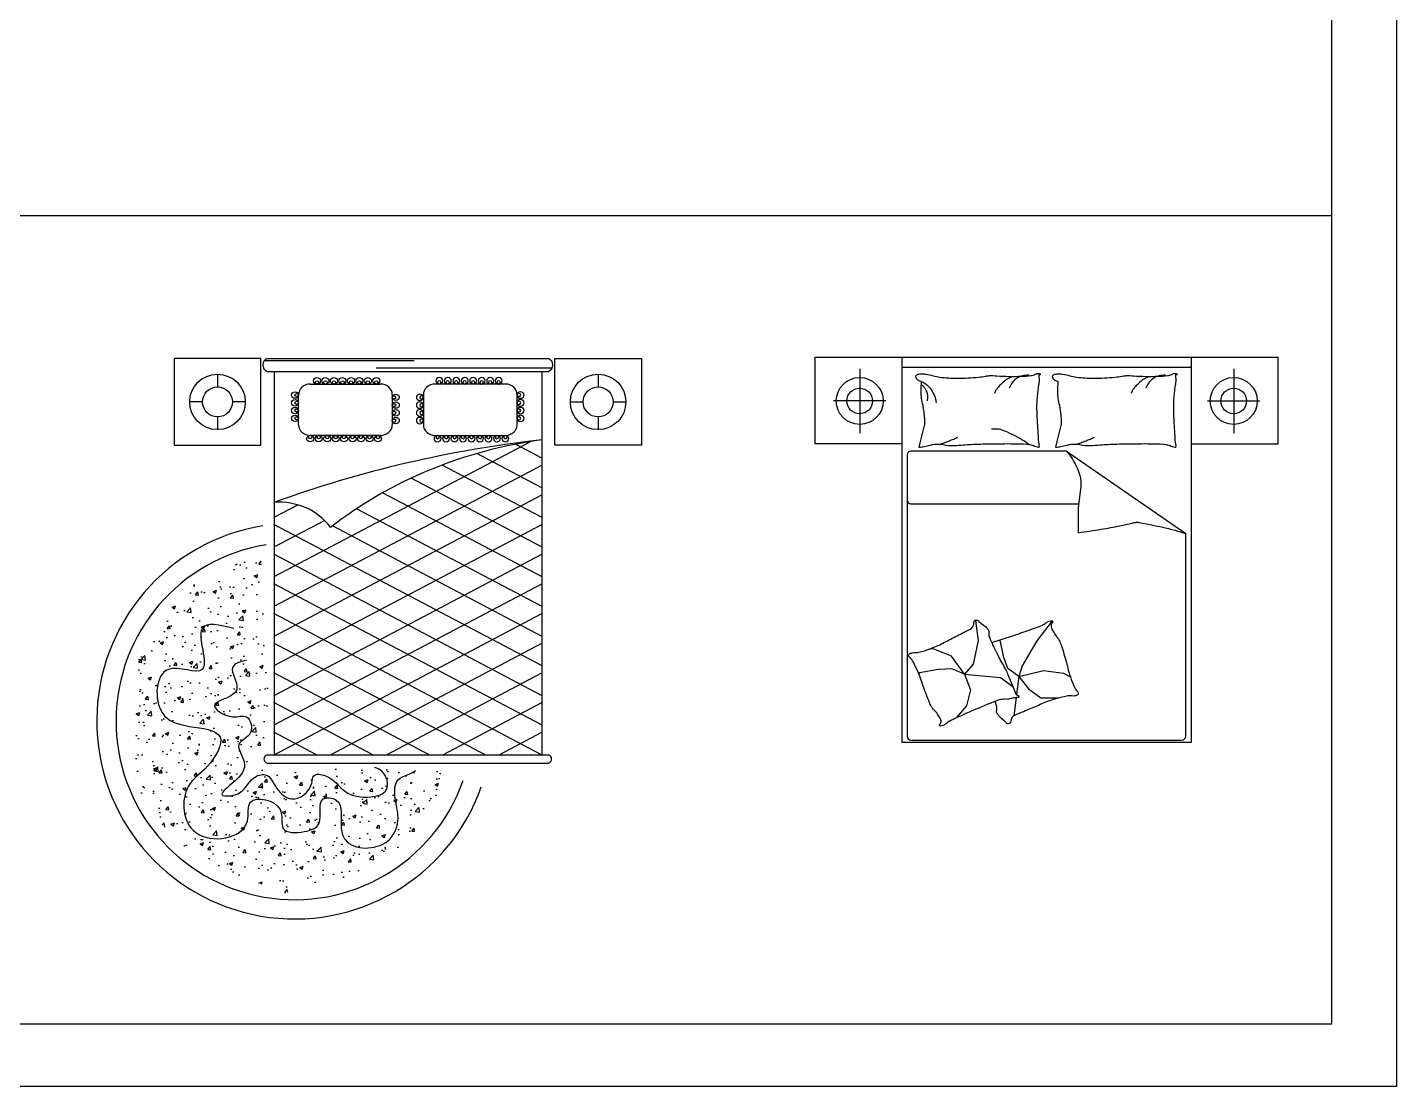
# Model space of a CAD drawing. Header units: inches. Extents: x 10.6 to 53.1, y 14.5 to 39.3.
# Drawn here: x 46.01 to 53.11, y 14.51 to 20 of the extents above; entities that cross this region are included whole.
import ezdxf

# ---------------------------------------------------------------- set-up
doc = ezdxf.new("R2010")
doc.units = ezdxf.units.IN
doc.header["$MEASUREMENT"] = 0
for name, color, linetype in [('02', 2, 'Continuous'), ('1', 1, 'Continuous'), ('4', 4, 'Continuous'), ('8', 8, 'Continuous'), ('kadrbm', 4, 'Continuous')]:
    doc.layers.add(name, color=color, linetype=linetype)

# ---------------------------------------------------------------- blocks, each defined once
blk = doc.blocks.new('kadrbm')
at = {"layer": 'kadrbm', "color": 4}
blk.add_lwpolyline([(0, 0), (0, 24.7972), (21, 24.7972), (21, 0), (0, 0)], close=True, dxfattribs=at)
blk.add_lwpolyline([(20.6631, 0.3257), (20.6631, 24.4603), (0.3369, 24.4603), (0.3369, 0.3257), (20.6631, 0.3257)], dxfattribs=at)

msp = doc.modelspace()

# ---------------------------------------------------------------- hatches: boundary and pattern name
at = {"layer": '8'}
h = msp.add_hatch(dxfattribs=at)
h.set_pattern_fill('AR-CONC', color=256, scale=0.001, style=0)
h.set_pattern_definition([(50, (34.96653, 6.82244), (0.1821847, -0.0159391), [0.01905, -0.20955]), (355, (34.96653, 6.82244), (-0.0352428, 0.1910566), [0.01524, -0.16764]), (100.451, (34.98171, 6.82111), (0.1469425, 0.1751167), [0.01619, -0.17809]), (46.1842, (34.96653, 6.87324), (0.271079, -0.0420423), [0.028575, -0.314325]), (96.6356, (34.98912, 6.86974), (0.2374042, 0.2474256), [0.024285, -0.267135]), (351.184, (34.96653, 6.87324), (0.2374046, 0.247425), [0.02286, -0.25146]), (21, (34.99193, 6.86054), (0.1516149, -0.1022655), [0.01905, -0.20955]), (326, (34.99193, 6.86054), (0.061802, 0.184188), [0.01524, -0.16764]), (71.4514, (35.00457, 6.85202), (0.2134165, 0.0819229), [0.01619, -0.17809]), (37.5, (34.96653, 6.82244), (0.0030886, 0.08455504), [0, -0.165608, 0, -0.17018, 0, -0.168275]), (7.5, (34.96653, 6.82244), (0.06681966, 0.10018057), [0, -0.097028, 0, -0.161798, 0, -0.064135]), (327.5, (34.90989, 6.82244), (0.1355906, -0.00572874), [0, -0.0635, 0, -0.19812, 0, -0.26289]), (317.5, (34.88449, 6.82244), (0.1481292, 0.0254265), [0, -0.08255, 0, -0.131572, 0, -0.18669])])
h.paths.add_polyline_path([(47.2197, 17.2737), (46.8634, 17.1206), (46.6893, 16.9137), (46.5568, 16.6902), (46.5526, 16.1234), (46.6562, 15.9165), (46.8841, 15.6931), (47.3357, 15.511), (47.7252, 15.5937), (47.9655, 15.7634), (48.1892, 16.0613), (48.1892, 16.1523), (47.1244, 16.1565), (47.1824, 16.231), (47.2694, 16.3344)])

# ---------------------------------------------------------------- linework, layer by layer
at = {"layer": '02'}
for p, q in [((47.238, 18.2739), (48.0149, 18.2739)), ((47.2525, 18.2845), (48.712, 18.2845)), ((50.0955, 18.2925), (52.4991, 18.2925)), ((50.0955, 17.8411), (50.0955, 18.2925)), ((52.4991, 17.8411), (52.4991, 18.2925)), ((46.9948, 18.2035), (46.9948, 18.1373)), ((47.2525, 18.2178), (48.712, 18.2178)), ((47.2884, 18.2178), (47.2884, 16.2289)), ((47.8187, 18.2363), (48.73, 18.2363)), ((48.6782, 18.2178), (48.6782, 16.2289)), ((48.9697, 18.2035), (48.9697, 18.1373)), ((50.327, 18.2308), (50.327, 17.8979)), ((50.5473, 18.2401), (52.0473, 18.2401)), ((52.2676, 18.2308), (52.2676, 17.8979)), ((47.4759, 18.1521), (47.8408, 18.1521)), ((48.4885, 18.1521), (48.1237, 18.1521)), ((46.917, 18.0595), (46.8508, 18.0595)), ((47.1388, 18.0595), (47.0726, 18.0595)), ((47.4151, 17.941), (47.4151, 18.0965)), ((47.9016, 18.0965), (47.9016, 17.941)), ((48.0629, 18.0965), (48.0629, 17.941)), ((48.5494, 17.941), (48.5494, 18.0965)), ((48.8256, 18.0595), (48.8918, 18.0595)), ((49.0475, 18.0595), (49.1137, 18.0595)), ((50.4633, 18.0643), (50.1907, 18.0643)), ((52.1313, 18.0643), (52.4039, 18.0643)), ((46.9948, 17.9816), (46.9948, 17.9154)), ((48.9697, 17.9816), (48.9697, 17.9154)), ((47.2884, 17.1527), (48.6163, 17.8531)), ((47.8408, 17.8854), (47.4759, 17.8854)), ((48.1237, 17.8854), (48.4885, 17.8854)), ((48.6782, 17.7674), (48.541, 17.8397)), ((50.5473, 17.8411), (50.0955, 17.8411)), ((52.0473, 17.8411), (52.4991, 17.8411)), ((48.6782, 17.6134), (48.3405, 17.7915)), ((50.5731, 17.784), (50.5731, 16.3247)), ((51.4008, 17.804), (50.5931, 17.804)), ((51.4008, 17.804), (52.0189, 17.3766)), ((47.2884, 16.9987), (48.6782, 17.7318)), ((48.6761, 17.4606), (48.1613, 17.7321)), ((48.6761, 17.3066), (47.9993, 17.6636)), ((47.2884, 16.8447), (48.6782, 17.5778)), ((48.6761, 17.1527), (47.8515, 17.5876)), ((47.2884, 17.4606), (47.4111, 17.5253)), ((48.6761, 16.9987), (47.7162, 17.505)), ((50.5931, 17.5314), (51.4626, 17.5314)), ((48.6761, 16.6908), (47.2862, 17.4239)), ((47.2884, 17.3066), (47.5502, 17.4447)), ((47.2884, 16.6908), (48.6782, 17.4239)), ((48.6761, 16.8447), (47.592, 17.4165)), ((52.0189, 16.3247), (52.0189, 17.3766)), ((48.6761, 16.5368), (47.2862, 17.2699)), ((47.2884, 16.5368), (48.6782, 17.2699)), ((48.6761, 16.3829), (47.2862, 17.1159)), ((47.2884, 16.3829), (48.6782, 17.1159)), ((48.6761, 16.2289), (47.2862, 16.962)), ((47.2884, 16.2289), (48.6782, 16.962)), ((50.9283, 16.9242), (50.9421, 16.8211)), ((51.3249, 16.9241), (51.2457, 16.8201)), ((48.3842, 16.2289), (47.2862, 16.808)), ((47.5803, 16.2289), (48.6782, 16.808)), ((50.7081, 16.7781), (50.6841, 16.7747)), ((50.8028, 16.7403), (50.7081, 16.7781)), ((50.9421, 16.8211), (50.9163, 16.699)), ((51.0757, 16.7332), (51.0559, 16.8221)), ((51.2457, 16.8201), (51.1706, 16.6898)), ((50.8716, 16.6475), (50.8028, 16.7403)), ((50.9163, 16.699), (50.8716, 16.6475)), ((51.0955, 16.6759), (51.0757, 16.7332)), ((48.0923, 16.2289), (47.2862, 16.6541)), ((47.8721, 16.2289), (48.6782, 16.6541)), ((50.6376, 16.6543), (50.6343, 16.6479)), ((50.7357, 16.6715), (50.6376, 16.6543)), ((50.8045, 16.675), (50.7357, 16.6715)), ((50.8716, 16.6475), (50.8045, 16.675)), ((50.8716, 16.6475), (50.9025, 16.565)), ((50.8716, 16.6475), (51.0573, 16.6286)), ((51.0573, 16.6286), (51.1072, 16.5925)), ((51.1528, 16.6344), (51.0955, 16.6759)), ((51.1528, 16.6344), (51.141, 16.5403)), ((51.1706, 16.6898), (51.1528, 16.6344)), ((51.1528, 16.6344), (51.2813, 16.6661)), ((51.1528, 16.6344), (51.2022, 16.5712)), ((51.2813, 16.6661), (51.3841, 16.6522)), ((51.3841, 16.6522), (51.4201, 16.6322)), ((50.9025, 16.565), (50.8819, 16.4824)), ((51.1072, 16.5925), (51.1193, 16.5839)), ((51.2022, 16.5712), (51.2674, 16.5238)), ((47.8004, 16.2289), (47.2862, 16.5001)), ((48.164, 16.2289), (48.6782, 16.5001)), ((51.1392, 16.5256), (51.1273, 16.431)), ((51.2674, 16.5238), (51.3603, 16.5238)), ((50.8819, 16.4824), (50.8283, 16.4199)), ((47.5085, 16.2289), (47.2862, 16.3461)), ((48.4559, 16.2289), (48.6782, 16.3461)), ((50.5931, 16.3047), (51.9989, 16.3047)), ((47.2525, 16.2289), (48.712, 16.2289)), ((47.2525, 16.1845), (48.712, 16.1845))]:
    msp.add_line(p, q, dxfattribs=at)
for points in [[(46.7698, 17.8345), (47.2198, 17.8345), (47.2198, 18.2845), (46.7698, 18.2845)], [(49.1947, 17.8345), (48.7447, 17.8345), (48.7447, 18.2845), (49.1947, 18.2845)]]:
    msp.add_lwpolyline(points, close=True, dxfattribs=at)
msp.add_lwpolyline([(52.0473, 18.2925), (52.0473, 16.2925), (50.5473, 16.2925), (50.5473, 18.2925)], dxfattribs=at)
for points in [[(50.6483, 18.1657, -0.263368), (50.6203, 18.1845, -0.494818), (50.6295, 18.2032, -0.049225), (50.6472, 18.205, -0.036831), (50.6708, 18.2032, -0.031893), (50.7088, 18.1951, 0.035782), (50.7427, 18.1881, 0.032941), (50.8324, 18.1822, 0.026564), (50.9436, 18.1881, 0.017905), (50.9811, 18.1935, -0.033397), (51.0013, 18.1957, -0.03204), (51.0384, 18.195, 0.018442), (51.1027, 18.192, 0.010837), (51.1675, 18.1927, 0.014624), (51.2154, 18.1957, 0.111249), (51.2379, 18.203, -0.153708), (51.2548, 18.207, -0.076444), (51.2623, 18.2053, -0.215512), (51.2642, 18.2032, -0.585858), (51.2616, 18.2002, 0.363489), (51.2567, 18.1976, 0.191716), (51.2567, 18.1861, -0.129675), (51.2586, 18.1695, -0.01735), (51.2556, 18.1526, 0.019326), (51.253, 18.1375, 0.018818), (51.2463, 18.0692, 0.021828), (51.2454, 18.0099, 0.006204), (51.2468, 17.9761, 0.001963), (51.253, 17.8692, 0.028341), (51.2572, 17.8331, -0.117014), (51.2567, 17.8242, -0.36606), (51.2553, 17.8232, -0.03973), (51.2417, 17.826, -0.048309), (51.228, 17.8315, 0.062981), (51.2173, 17.8354, 0.04058), (51.1939, 17.8388, 0.014345), (51.1271, 17.841, 0.005484), (51.0017, 17.8403, 0.007153), (50.9056, 17.8373, 0.008762), (50.863, 17.8346, -0.008153), (50.8173, 17.8317, -0.06251), (50.7602, 17.8361, 0.078669), (50.7146, 17.8381, 0.047825), (50.6922, 17.8334, -0.034494), (50.6614, 17.826, -0.023571), (50.6361, 17.823, -0.510228), (50.6351, 17.8242), (50.6427, 17.8542), (50.6633, 17.9368, 0.073041), (50.6653, 17.9563, 0.023305), (50.6596, 18.0174, 0.018299), (50.6555, 18.0403, -0.01097), (50.6481, 18.0783, -0.042281), (50.6452, 18.1126, -0.027201), (50.6481, 18.166)], [(51.3575, 18.1657, -0.263368), (51.3296, 18.1845, -0.494818), (51.3387, 18.2032, -0.049225), (51.3564, 18.205, -0.036831), (51.3801, 18.2032, -0.031893), (51.418, 18.1951, 0.035782), (51.452, 18.1881, 0.032941), (51.5416, 18.1822, 0.026564), (51.6528, 18.1881, 0.017905), (51.6904, 18.1935, -0.033397), (51.7106, 18.1957, -0.03204), (51.7476, 18.195, 0.018442), (51.812, 18.192, 0.010837), (51.8767, 18.1927, 0.014624), (51.9246, 18.1957, 0.111249), (51.9472, 18.203, -0.153708), (51.9641, 18.207, -0.076444), (51.9715, 18.2053, -0.215512), (51.9735, 18.2032, -0.585858), (51.9708, 18.2002, 0.363489), (51.966, 18.1976, 0.191716), (51.9659, 18.1861, -0.129675), (51.9678, 18.1695, -0.01735), (51.9648, 18.1526, 0.019326), (51.9622, 18.1375, 0.018818), (51.9556, 18.0692, 0.021828), (51.9547, 18.0099, 0.006204), (51.9561, 17.9761, 0.001963), (51.9622, 17.8692, 0.028341), (51.9665, 17.8331, -0.117014), (51.966, 17.8242, -0.36606), (51.9645, 17.8232, -0.03973), (51.9509, 17.826, -0.048309), (51.9372, 17.8315, 0.062981), (51.9265, 17.8354, 0.04058), (51.9031, 17.8388, 0.014345), (51.8364, 17.841, 0.005484), (51.7109, 17.8403, 0.007153), (51.6148, 17.8373, 0.008762), (51.5722, 17.8346, -0.008153), (51.5265, 17.8317, -0.06251), (51.4694, 17.8361, 0.078669), (51.4238, 17.8381, 0.047825), (51.4015, 17.8334, -0.034494), (51.3707, 17.826, -0.023571), (51.3453, 17.823, -0.510228), (51.3444, 17.8242), (51.3519, 17.8542), (51.3725, 17.9368, 0.073041), (51.3745, 17.9563, 0.023305), (51.3688, 18.0174, 0.018299), (51.3647, 18.0403, -0.01097), (51.3574, 18.0783, -0.042281), (51.3545, 18.1126, -0.027201), (51.3574, 18.166)], [(51.4008, 17.804, -0.085272), (51.4641, 17.6939, -0.124044), (51.4733, 17.6063), (51.4597, 17.5109), (51.4614, 17.3808)], [(51.4614, 17.3808, 0.007867), (51.579, 17.3985, 0.009508), (51.6758, 17.4166, 0.006616), (51.7408, 17.431, -0.023828), (51.759, 17.4343, -0.080713), (51.7776, 17.4338, -0.009591), (51.9302, 17.4019, -0.013133), (51.9637, 17.3933, -0.007859), (52.0189, 17.3766)], [(51.0113, 16.8121, 0.025626), (51.0229, 16.8149, 0.0108), (51.1522, 16.8565, 0.00456), (51.2397, 16.8877, 0.01125), (51.2748, 16.9014, 0.069394), (51.2936, 16.9126, -0.079756), (51.3102, 16.922, -0.106399), (51.3249, 16.9241, -0.696757), (51.3265, 16.9142, 0.189917), (51.321, 16.9054, 0.033518), (51.3198, 16.8951, 0.075627), (51.3203, 16.8905, 0.053489), (51.3233, 16.8827, 0.017838), (51.3354, 16.8607, 0.038394), (51.3526, 16.8364, -0.059529), (51.363, 16.8203, -0.035943), (51.3736, 16.7941, -0.011245), (51.3992, 16.7078, -0.006203), (51.4095, 16.6682, 0.010783), (51.4156, 16.6455, 0.019485), (51.4201, 16.6322, 0.005062), (51.4397, 16.582, 0.101392), (51.4564, 16.5567, -0.223768), (51.4613, 16.5433, -0.25558), (51.4582, 16.5387, -0.081563), (51.4425, 16.5336, -0.071805), (51.4254, 16.5335, 0.069985), (51.4078, 16.5334, 0.03546), (51.3483, 16.5204, 0.029432), (51.2793, 16.4957, 0.001554), (51.2459, 16.4813, -0.00152), (51.2119, 16.4667, -0.004735), (51.1766, 16.452, 0.00382), (51.1328, 16.4339, 0.296001), (51.1109, 16.4016, -0.649774), (51.0895, 16.3926, -0.02319), (51.085, 16.3972, 0.0288), (51.0813, 16.4009, 0.005727), (51.0748, 16.4067, -0.004358), (51.0661, 16.4143, -0.027528), (51.0491, 16.4311, -0.046214), (51.0405, 16.4426, -0.194121), (51.0377, 16.4592, 0.133719), (51.0366, 16.4833, 0.005779), (51.0291, 16.5053, 0.008882)]]:
    msp.add_lwpolyline(points, format="xyb", dxfattribs=at)
msp.add_lwpolyline([(50.6054, 16.7093, 0.101392), (50.5868, 16.7333, -0.223768), (50.5809, 16.7463, -0.25558), (50.5837, 16.7511, -0.081563), (50.599, 16.7574, -0.071805), (50.616, 16.7588, 0.069985), (50.6335, 16.7602, 0.03546), (50.6918, 16.7777, 0.029432), (50.7588, 16.8077, 0.001554), (50.7909, 16.8246, -0.00152), (50.8238, 16.8418, -0.004735), (50.8578, 16.8591, 0.00382), (50.9, 16.8805, 0.296001), (50.9194, 16.9144, -0.649774), (50.9401, 16.925, -0.02319), (50.9449, 16.9207, 0.0288), (50.9489, 16.9173, 0.005727), (50.9559, 16.9121, -0.004358), (50.9651, 16.9052, -0.027528), (50.9834, 16.8897, -0.046214), (50.9928, 16.8789, -0.194121), (50.9968, 16.8625, 0.133719), (50.9998, 16.8386, 0.011505), (51.0185, 16.7963, 0.008882), (51.0448, 16.7425, 0.012426), (51.0819, 16.6741, -0.033612), (51.0946, 16.6483), (51.1176, 16.592), (51.1354, 16.5485, 0.224341), (51.1499, 16.5352, -0.722772), (51.1501, 16.5263, -0.103513), (51.1463, 16.5258, 0.053465), (51.1391, 16.5256, 0.030109), (51.116, 16.521, -0.031436), (51.0939, 16.5165, -0.05324), (51.0788, 16.5161, 0.05518), (51.0642, 16.5157, 0.056271), (51.0389, 16.5091, 0.0108), (50.9132, 16.4577, 0.00456), (50.8283, 16.4199, 0.01125), (50.7944, 16.4035, 0.069394), (50.7765, 16.3909, -0.079756), (50.7606, 16.3803, -0.106399), (50.7462, 16.3771, -0.328642), (50.7419, 16.3801, -0.299547), (50.7438, 16.3868, 0.189917), (50.7486, 16.396, 0.033518), (50.749, 16.4063, 0.075627), (50.7481, 16.4109, 0.053489), (50.7446, 16.4185, 0.017838), (50.7308, 16.4395, 0.038394), (50.7118, 16.4623, -0.059529), (50.7002, 16.4776, -0.035943), (50.6876, 16.5029, -0.011245), (50.6554, 16.5871, -0.006203), (50.6422, 16.6257, 0.010783), (50.6343, 16.6479, 0.019485), (50.6289, 16.6608, 0.005062)], format="xyb", close=True, dxfattribs=at)
for centre, radius in [((46.9948, 18.0595), 0.144), ((48.9697, 18.0595), 0.144), ((46.9948, 18.0595), 0.0778), ((48.9697, 18.0595), 0.0778), ((50.327, 18.0643), 0.1219), ((50.327, 18.0643), 0.0666), ((52.2676, 18.0643), 0.1219), ((52.2676, 18.0643), 0.0666)]:
    msp.add_circle(centre, radius, dxfattribs=at)
for centre, radius, start, end in [((50.5931, 17.784), 0.02, 90, 180), ((50.5931, 17.5514), 0.02, 180, 270), ((47.395, 16.4032), 1.0268, 99.20948, 340.59433), ((47.395, 16.4032), 0.9268, 99.20948, 340.59433), ((50.5931, 16.3247), 0.02, 180, 270), ((51.9989, 16.3247), 0.02, 270, 0)]:
    msp.add_arc(centre, radius, start, end, dxfattribs=at)
for centre, major_axis, start_param, end_param in [((47.2698, 18.2511), (0.0404, 0), 2.013311, 4.269875), ((48.6947, 18.2511), (-0.0404, 0), 2.013311, 4.269875), ((47.4759, 18.0965), (0.0608, 0), 1.570796, 3.141593), ((47.8408, 18.0965), (-0.0608, 0), 3.141593, 4.712389), ((48.1237, 18.0965), (0.0608, 0), 1.570796, 3.141593), ((48.4885, 18.0965), (0.0608, 0), 0, 1.570796), ((47.397, 18.095), (0.0183, 0), 1.570796326792569, 7.853981633972156), ((47.397, 18.0548), (0.0183, 0), 1.570796326792569, 7.853981633972156), ((47.4057, 18.0953), (0.00913, 0), 1.570796326794567, 7.853981633974152), ((47.4057, 18.0551), (0.00913, 0), 1.570796326794567, 7.853981633974152), ((47.9109, 18.0829), (0.00913, 0), 4.712389, 10.995574), ((47.9109, 18.0427), (0.00913, 0), 4.712389, 10.995574), ((47.9197, 18.0832), (0.0183, 0), 4.712389, 10.995574), ((47.9197, 18.043), (0.0183, 0), 4.712389, 10.995574), ((47.397, 18.0146), (0.0183, 0), 1.570796326792569, 7.853981633972156), ((47.397, 17.9744), (0.0183, 0), 1.570796326792569, 7.853981633972156), ((47.4057, 18.0149), (0.00913, 0), 1.570796326794567, 7.853981633974152), ((47.4057, 17.9747), (0.00913, 0), 1.570796326794567, 7.853981633974152), ((47.9109, 18.0025), (0.00913, 0), 4.712389, 10.995574), ((47.9197, 18.0028), (0.0183, 0), 4.712389, 10.995574), ((47.9197, 17.9626), (0.0183, 0), 4.712389, 10.995574), ((47.4759, 17.941), (-0.0608, 0), 0, 1.570796), ((47.8408, 17.941), (0.0608, 0), 4.712389, 6.283185), ((47.9109, 17.9623), (0.00913, 0), 4.712389, 10.995574), ((48.1237, 17.941), (-0.0608, 0), 0, 1.570796), ((48.4885, 17.941), (-0.0608, 0), 1.570796, 3.141593), ((49.3486, 12.8189), (-5.561, 0), -1.449949, -1.191271), ((47.4758, 17.8689), (0.0183, 0), 3.141593, 9.424778), ((47.4755, 17.8769), (0.00913, 0), 3.141593, 9.424778), ((47.5198, 17.8689), (0.0183, 0), 3.141593, 9.424778), ((47.5195, 17.8769), (0.00913, 0), 3.141593, 9.424778), ((47.5639, 17.8689), (0.0183, 0), 3.141593, 9.424778), ((47.5635, 17.8769), (0.00913, 0), 3.141593, 9.424778), ((48.9951, 15.8902), (-2.1817, 0), -1.425017, -0.865886), ((47.6079, 17.8689), (0.0183, 0), 3.141593, 9.424778), ((47.6075, 17.8769), (0.00913, 0), 3.141593, 9.424778), ((47.6519, 17.8689), (0.0183, 0), 3.141593, 9.424778), ((47.6515, 17.8769), (0.00913, 0), 3.141593, 9.424778), ((47.6959, 17.8689), (0.0183, 0), 3.141593, 9.424778), ((47.6956, 17.8769), (0.00913, 0), 3.141593, 9.424778), ((47.7399, 17.8689), (0.0183, 0), 3.141593, 9.424778), ((47.7396, 17.8769), (0.00913, 0), 3.141593, 9.424778), ((47.7839, 17.8689), (0.0183, 0), 3.141593, 9.424778), ((47.7836, 17.8769), (0.00913, 0), 3.141593, 9.424778), ((47.8279, 17.8689), (0.0183, 0), 3.141593, 9.424778), ((47.8276, 17.8769), (0.00913, 0), 3.141593, 9.424778), ((47.3152, 17.2467), (0.3197, 0), 0.586446, 1.654692), ((47.2621, 16.2067), (0.0261, 0), 1.945669, 4.337516), ((48.7024, 16.2067), (0.0261, 0), 5.087261, 7.479109)]:
    msp.add_ellipse(centre, major_axis=major_axis, ratio=0.913573, start_param=start_param, end_param=end_param, dxfattribs=at)
for centre, major_axis in [((47.5107, 18.1686), (0.0183, 0)), ((47.5111, 18.1607), (0.00913, 0)), ((47.5548, 18.1686), (0.0183, 0)), ((47.5551, 18.1607), (0.00913, 0)), ((47.5988, 18.1686), (0.0183, 0)), ((47.5991, 18.1607), (0.00913, 0)), ((47.6428, 18.1686), (0.0183, 0)), ((47.6431, 18.1607), (0.00913, 0)), ((47.6868, 18.1686), (0.0183, 0)), ((47.6871, 18.1607), (0.00913, 0)), ((47.7308, 18.1686), (0.0183, 0)), ((47.7311, 18.1607), (0.00913, 0)), ((47.7748, 18.1686), (0.0183, 0)), ((47.7751, 18.1607), (0.00913, 0)), ((47.8188, 18.1686), (0.0183, 0)), ((47.8192, 18.1607), (0.00913, 0))]:
    msp.add_ellipse(centre, major_axis=major_axis, ratio=0.913573, dxfattribs=at)
at = {"layer": '02', "extrusion": (0, 0, -1)}
for centre, major_axis in [((48.1456, 18.1686), (-0.0183, 0)), ((48.1453, 18.1607), (-0.00913, 0)), ((48.1896, 18.1686), (-0.0183, 0)), ((48.1893, 18.1607), (-0.00913, 0)), ((48.2336, 18.1686), (-0.0183, 0)), ((48.2333, 18.1607), (-0.00913, 0)), ((48.2777, 18.1686), (-0.0183, 0)), ((48.2773, 18.1607), (-0.00913, 0)), ((48.3217, 18.1686), (-0.0183, 0)), ((48.3213, 18.1607), (-0.00913, 0)), ((48.3657, 18.1686), (-0.0183, 0)), ((48.3653, 18.1607), (-0.00913, 0)), ((48.4097, 18.1686), (-0.0183, 0)), ((48.4094, 18.1607), (-0.00913, 0)), ((48.4537, 18.1686), (-0.0183, 0)), ((48.4534, 18.1607), (-0.00913, 0))]:
    msp.add_ellipse(centre, major_axis=major_axis, ratio=0.913573, dxfattribs=at)
for centre, major_axis, start_param, end_param in [((48.0448, 18.0832), (-0.0183, 0), 4.712389, 10.995574), ((48.0448, 18.043), (-0.0183, 0), 4.712389, 10.995574), ((48.0535, 18.0829), (-0.00913, 0), 4.712389, 10.995574), ((48.0535, 18.0427), (-0.00913, 0), 4.712389, 10.995574), ((48.5674, 18.095), (-0.0183, 0), 1.570796326792569, 7.853981633972156), ((48.5674, 18.0548), (-0.0183, 0), 1.570796326792569, 7.853981633972156), ((48.5587, 18.0953), (-0.00913, 0), 1.570796326794567, 7.853981633974152), ((48.5587, 18.0551), (-0.00913, 0), 1.570796326794567, 7.853981633974152), ((48.0448, 18.0028), (-0.0183, 0), 4.712389, 10.995574), ((48.0448, 17.9626), (-0.0183, 0), 4.712389, 10.995574), ((48.0535, 18.0025), (-0.00913, 0), 4.712389, 10.995574), ((48.5674, 18.0146), (-0.0183, 0), 1.570796326792569, 7.853981633972156), ((48.5674, 17.9744), (-0.0183, 0), 1.570796326792569, 7.853981633972156), ((48.5587, 18.0149), (-0.00913, 0), 1.570796326794567, 7.853981633974152), ((48.5587, 17.9747), (-0.00913, 0), 1.570796326794567, 7.853981633974152), ((48.0535, 17.9623), (-0.00913, 0), 4.712389, 10.995574), ((48.1365, 17.8689), (-0.0183, 0), 3.141593, 9.424778), ((48.1368, 17.8769), (-0.00913, 0), 3.141593, 9.424778), ((48.1805, 17.8689), (-0.0183, 0), 3.141593, 9.424778), ((48.1809, 17.8769), (-0.00913, 0), 3.141593, 9.424778), ((48.2245, 17.8689), (-0.0183, 0), 3.141593, 9.424778), ((48.2249, 17.8769), (-0.00913, 0), 3.141593, 9.424778), ((48.2685, 17.8689), (-0.0183, 0), 3.141593, 9.424778), ((48.2689, 17.8769), (-0.00913, 0), 3.141593, 9.424778), ((48.3126, 17.8689), (-0.0183, 0), 3.141593, 9.424778), ((48.3129, 17.8769), (-0.00913, 0), 3.141593, 9.424778), ((48.3566, 17.8689), (-0.0183, 0), 3.141593, 9.424778), ((48.3569, 17.8769), (-0.00913, 0), 3.141593, 9.424778), ((48.4006, 17.8689), (-0.0183, 0), 3.141593, 9.424778), ((48.4009, 17.8769), (-0.00913, 0), 3.141593, 9.424778), ((48.4446, 17.8689), (-0.0183, 0), 3.141593, 9.424778), ((48.4449, 17.8769), (-0.00913, 0), 3.141593, 9.424778), ((48.4886, 17.8689), (-0.0183, 0), 3.141593, 9.424778), ((48.4889, 17.8769), (-0.00913, 0), 3.141593, 9.424778)]:
    msp.add_ellipse(centre, major_axis=major_axis, ratio=0.913573, start_param=start_param, end_param=end_param, dxfattribs=at)
at = {"layer": '02'}
for points in [[(47.0789, 16.8837), (46.9148, 16.8837), (46.9148, 16.6708), (46.7399, 16.6708), (46.7071, 16.4469), (46.8492, 16.3759), (47.0078, 16.3213), (46.9422, 16.1685), (46.8438, 16.0647), (46.882, 15.8245), (47.1499, 15.8846), (47.1663, 15.9828), (47.3194, 15.9446), (47.3358, 15.8463), (47.4452, 15.83), (47.5217, 15.8736), (47.5436, 15.9992), (47.6092, 15.9938), (47.6365, 15.8463), (47.6584, 15.7863), (47.877, 15.7808), (47.9317, 15.9009), (47.9153, 16.0156), (47.9317, 16.0975), (47.9809, 16.1248), (48.0247, 16.1466)], [(47.1445, 16.7199), (47.0734, 16.6817), (47.0953, 16.5725), (47.0297, 16.5179), (46.9805, 16.4906), (47.0734, 16.4251), (47.1445, 16.4251), (47.1663, 16.3432), (47.1062, 16.2831), (47.1335, 16.1903), (47.0789, 16.0866), (47.0187, 16.0211), (47.1007, 16.0265), (47.1827, 16.1084), (47.2429, 16.1248), (47.303, 16.0538), (47.3795, 15.9992), (47.4834, 16.0811), (47.4944, 16.1193), (47.5545, 16.1193), (47.6584, 16.0374), (47.7896, 16.0101), (47.8716, 16.0484), (47.8497, 16.1412), (47.8114, 16.163)]]:
    msp.add_spline(points, degree=3, dxfattribs=at)
at = {"layer": '1'}
msp.add_line((32.4498, 19.0269), (52.776, 19.0269), dxfattribs=at)
at = {"layer": '4'}
for points in [[(51.1221, 18.1919, 0.027842), (51.0984, 18.1813, 0.048685), (51.0858, 18.1732, 0.023666), (51.0579, 18.1488, 0.031223), (51.0389, 18.1282, 0.046801), (51.0338, 18.1205, 0.023191), (51.0257, 18.1038)], [(51.2041, 18.1976, 0.088153), (51.1696, 18.1941, 0.088153), (51.1384, 18.1788, 0.077547), (51.1168, 18.1572, 0.077547), (51.1027, 18.13)], [(51.8314, 18.1919, 0.027842), (51.8076, 18.1813, 0.048685), (51.7951, 18.1732, 0.023666), (51.7671, 18.1488, 0.031223), (51.7481, 18.1282, 0.046801), (51.743, 18.1205, 0.023191), (51.735, 18.1038)], [(51.9134, 18.1976, 0.088153), (51.8788, 18.1941, 0.088153), (51.8476, 18.1788, 0.077547), (51.826, 18.1572, 0.077547), (51.812, 18.13)], [(50.6466, 18.1497, -0.05369), (50.6608, 18.1367, -0.070312), (50.6689, 18.1244, -0.015448), (50.6727, 18.1159, -0.013244), (50.6765, 18.1056, -0.082127), (50.6794, 18.0876, -0.064164), (50.6765, 18.0644)], [(50.6481, 18.1657, -0.077379), (50.6829, 18.1404, -0.077379), (50.7084, 18.1056, -0.047525), (50.7183, 18.081, -0.047525), (50.7234, 18.055)], [(51.2079, 17.8373, 0.016108), (51.169, 17.8635, 0.024599), (51.1422, 17.8786, 0.009477), (51.0931, 17.9019, 0.015937), (51.0633, 17.9142, 0.072521), (51.047, 17.9178, 0.033339), (51.0107, 17.918)], [(50.7387, 17.8388, 0.009729), (50.766, 17.8479, 0.009729), (50.7929, 17.8579, 0.007971), (50.8146, 17.867, 0.007971), (50.8361, 17.8767)], [(51.4479, 17.8388, 0.009729), (51.4752, 17.8479, 0.009729), (51.5021, 17.8579, 0.007971), (51.5239, 17.867, 0.007971), (51.5453, 17.8767)]]:
    msp.add_lwpolyline(points, format="xyb", dxfattribs=at)

# ---------------------------------------------------------------- block references
at = {"layer": 'kadrbm'}
msp.add_blockref('kadrbm', (32.1129, 14.5063), dxfattribs=at)

doc.saveas('drawing.dxf')
